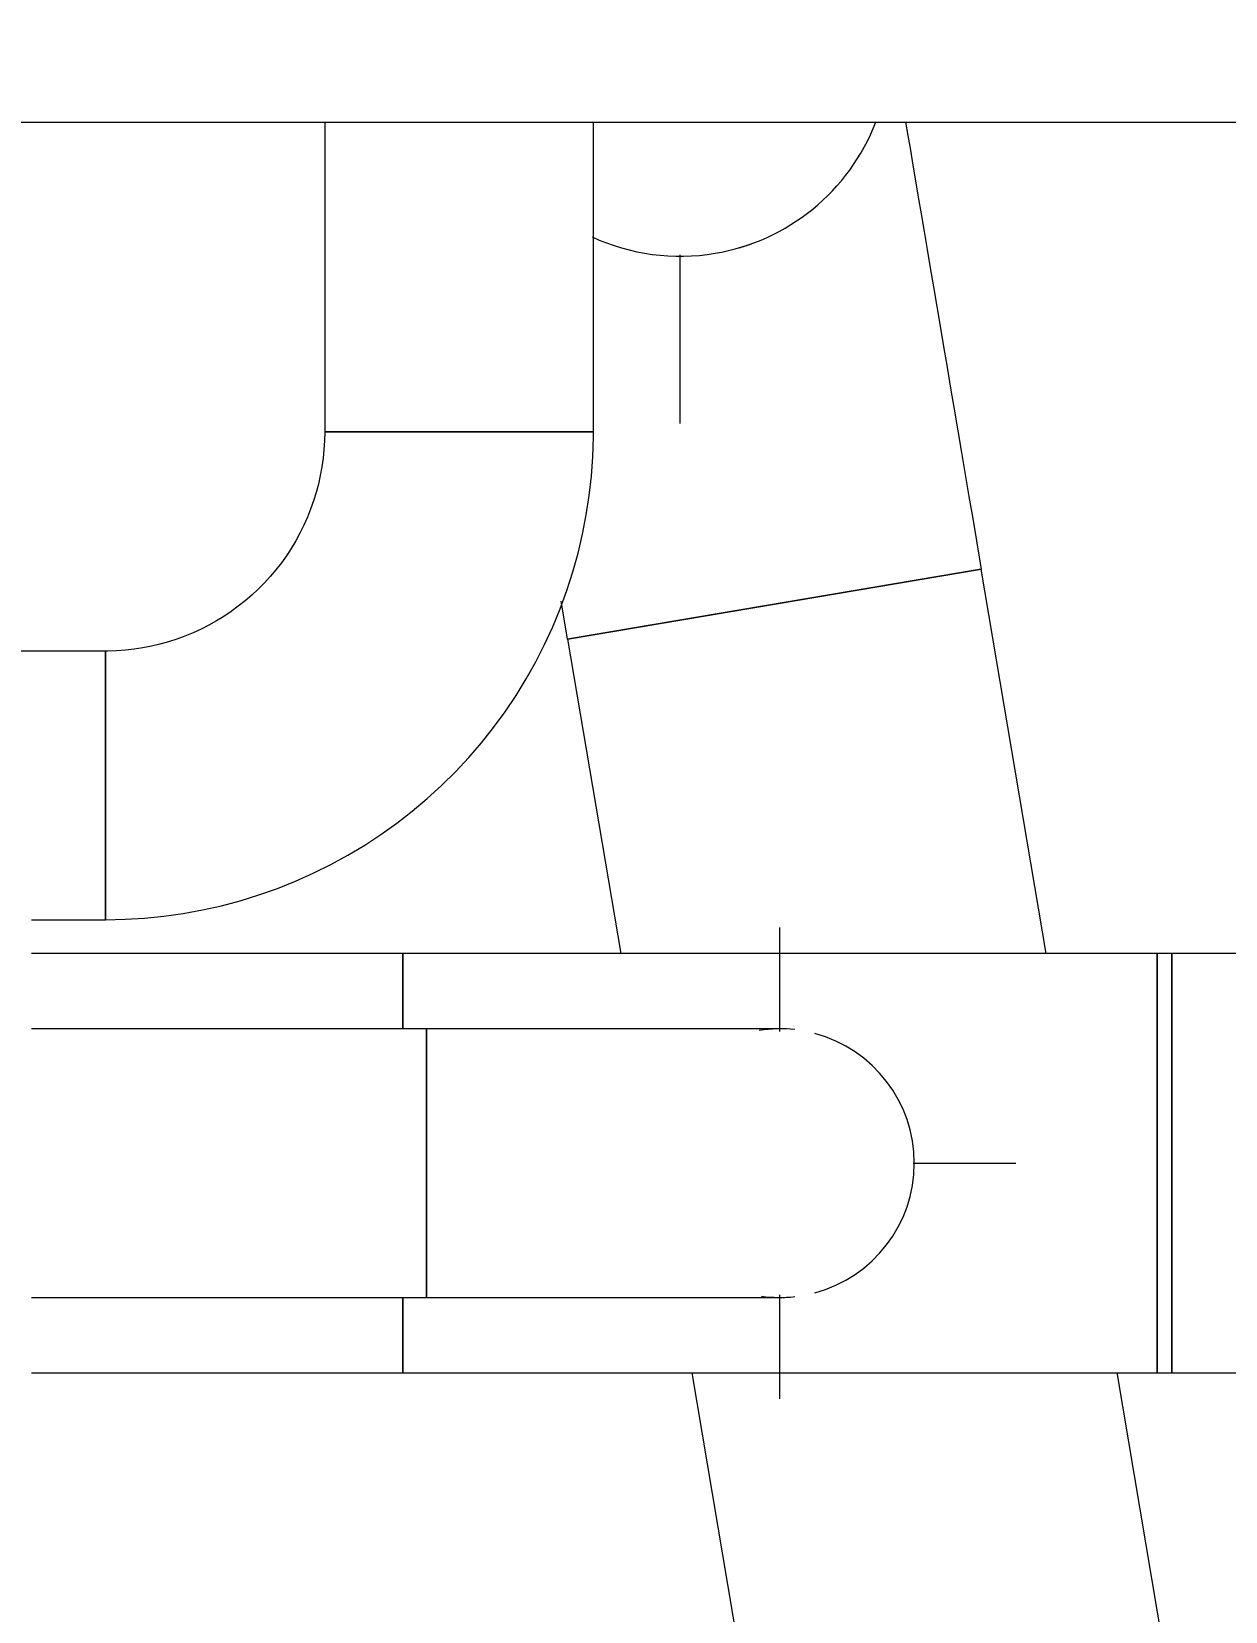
# Model space of a CAD drawing. Header units: millimetres. Extents: x -6115 to 17030, y -699 to 33206.
# Drawn here: x 9902.3 to 10155.6, y 3525.8 to 3861.1 of the extents above; entities that cross this region are included whole.
import ezdxf

# ---------------------------------------------------------------- set-up
doc = ezdxf.new("R2010")
doc.units = ezdxf.units.MM
for name, color, linetype, lineweight in [('A-____-____-DIMS', 211, 'Continuous', 9), ('A-____-____-DIMS-100', 211, 'Continuous', 9), ('P-PIPE-____-CNTR', 3, 'Continuous', 9), ('P-PIPE-____-OTLN', 3, 'Continuous', 9)]:
    doc.layers.add(name, color=color, linetype=linetype, lineweight=lineweight)
doc.styles.add('GOST Common', font='GOST_Common.ttf', dxfattribs={"width": 0.9, "height": 250})
doc.dimstyles.new('ADSK_Основной_2_5_мм', dxfattribs={"dimscale": 304.8, "dimtxt": 0.824897, "dimasz": 0.463911, "dimexe": 0.492126, "dimexo": 0.001615, "dimgap": 0.098425, "dimtad": 1, "dimdec": 0, "dimlfac": 304.8, "dimzin": 0, "dimdsep": 46, "dimtxsty": 'GOST Common', "dimblk1": 'OBLIQUE', "dimblk2": 'OBLIQUE', "dimsah": 1, "dimcen": 0.09, "dimdle": 0.492126, "dimazin": 0, "dimtfac": 1, "dimtdec": 4, "dimtix": 1, "dimtmove": 0, "dimatfit": 3, "dimfxl": 1, "dimtvp": 1, "dimtolj": 1, "dimtzin": 0, "dimlwd": 20, "dimlwe": 20, "dimarcsym": 2})

# ---------------------------------------------------------------- blocks, each defined once
blk = doc.blocks.new('ADSK_СтальСварка_Отвод_ГОСТ17375-2001 - Исполнение 2-V46-Генплан для листа')
at = {"layer": 'P-PIPE-____-OTLN', "color": 52, "lineweight": 20}
for p, q in [((10144.23, 3665.47), (10144.23, 3620.97)), ((10144.23, 3620.97), (10144.23, 3576.47))]:
    blk.add_line(p, q, dxfattribs=at)
at = {"layer": 'P-PIPE-____-OTLN', "color": 52, "lineweight": 20, "flags": 128}
for points in [[(10264.23, 3665.47), (10264.13, 3665.47), (10263.84, 3665.47), (10263.36, 3665.47), (10262.69, 3665.47), (10261.84, 3665.47), (10260.79, 3665.47), (10259.55, 3665.47), (10258.14, 3665.47), (10256.53, 3665.47), (10254.75, 3665.47), (10252.8, 3665.47), (10250.67, 3665.47), (10248.37, 3665.47), (10245.9, 3665.47), (10243.27, 3665.47), (10240.48, 3665.47), (10237.54, 3665.47), (10234.44, 3665.47), (10231.21, 3665.47), (10227.83, 3665.47), (10224.32, 3665.47), (10220.69, 3665.47), (10216.93, 3665.47), (10213.05, 3665.47), (10209.06, 3665.47), (10204.97, 3665.47), (10200.79, 3665.47), (10196.51, 3665.47), (10192.15, 3665.47), (10187.71, 3665.47), (10183.2, 3665.47), (10178.63, 3665.47), (10174.01, 3665.47), (10169.34, 3665.47), (10164.62, 3665.47), (10159.88, 3665.47), (10155.11, 3665.47), (10150.32, 3665.47), (10145.52, 3665.47), (10144.23, 3665.47)], [(10144.23, 3576.47), (10149.03, 3576.47), (10153.82, 3576.47), (10158.59, 3576.47), (10163.35, 3576.47), (10168.07, 3576.47), (10172.75, 3576.47), (10177.39, 3576.47), (10181.98, 3576.47), (10186.5, 3576.47), (10190.96, 3576.47), (10195.34, 3576.47), (10199.64, 3576.47), (10203.85, 3576.47), (10207.97, 3576.47), (10211.98, 3576.47), (10215.89, 3576.47), (10217.47, 3576.47)]]:
    blk.add_lwpolyline(points, dxfattribs=at)
at = {"layer": 'P-PIPE-____-OTLN', "color": 52, "lineweight": 20}
blk.add_arc((10264.23, 3620.97), 44.5, 35.5979, 90, dxfattribs=at)
blk = doc.blocks.new('ADSK_СтальСварка_Отвод_ГОСТ17375-2001 - Исполнение 2-V58-Генплан для листа')
at = {"layer": 'P-PIPE-____-OTLN', "color": 7, "lineweight": 20}
for p, q in [((28.5, 75), (-28.5, 75)), ((-75, 28.5), (-75, -28.5))]:
    blk.add_line(p, q, dxfattribs=at)
at = {"layer": 'P-PIPE-____-OTLN', "color": 7, "lineweight": 20, "flags": 128}
for points in [[(-28.5, 75), (-28.54, 73.14), (-28.65, 71.28), (-28.83, 69.43), (-29.09, 67.59), (-29.43, 65.76), (-29.83, 63.95), (-30.31, 62.15), (-30.86, 60.37), (-31.48, 58.62), (-32.17, 56.89), (-32.93, 55.19), (-33.75, 53.53), (-34.65, 51.9), (-35.6, 50.3), (-36.62, 48.74), (-37.7, 47.23), (-38.84, 45.76), (-40.04, 44.34), (-41.3, 42.97), (-42.6, 41.64), (-43.96, 40.37), (-45.37, 39.16), (-46.83, 38), (-48.33, 36.91), (-49.88, 35.87), (-51.46, 34.9), (-53.08, 33.99), (-54.74, 33.15), (-56.43, 32.37), (-58.15, 31.66), (-59.9, 31.02), (-61.67, 30.45), (-63.46, 29.95), (-65.27, 29.53), (-67.1, 29.18), (-68.94, 28.9), (-70.78, 28.69), (-72.64, 28.56), (-74.5, 28.5), (-75, 28.5)], [(-75, -28.5), (-70.86, -28.42), (-66.73, -28.17), (-62.61, -27.76), (-58.51, -27.18), (-54.44, -26.44), (-50.4, -25.53), (-46.4, -24.47), (-42.44, -23.25), (-38.54, -21.87), (-34.7, -20.33), (-30.92, -18.64), (-27.21, -16.8), (-23.57, -14.82), (-20.02, -12.69), (-16.56, -10.42), (-13.19, -8.02), (-9.92, -5.48), (-6.75, -2.81), (-3.7, -0.02), (-0.75, 2.89), (2.07, 5.92), (4.77, 9.05), (7.34, 12.3), (9.79, 15.64), (12.09, 19.08), (14.26, 22.61), (16.28, 26.22), (18.16, 29.91), (19.89, 33.67), (21.47, 37.5), (22.89, 41.38), (24.15, 45.32), (25.26, 49.31), (26.21, 53.34), (26.99, 57.41), (27.62, 61.5), (28.07, 65.62), (28.37, 69.74), (28.49, 73.88), (28.5, 75)]]:
    blk.add_lwpolyline(points, dxfattribs=at)
blk = doc.blocks.new('ADSK_СтальСварка_Отвод_ГОСТ17375-2001 - Исполнение 2-V63-Генплан для листа')
at = {"layer": 'P-PIPE-____-OTLN', "color": 7, "lineweight": 20}
for p, q in [((10059.9, 3739.6), (10103.78, 3747.01)), ((10016.03, 3732.18), (10059.9, 3739.6))]:
    blk.add_line(p, q, dxfattribs=at)
at = {"layer": 'P-PIPE-____-OTLN', "color": 7, "lineweight": 20, "flags": 128}
for points in [[(10087.74, 3841.9), (10088.23, 3839.02), (10088.74, 3835.97), (10089.28, 3832.78), (10089.85, 3829.45), (10090.43, 3825.99), (10091.04, 3822.4), (10091.66, 3818.7), (10092.31, 3814.87), (10092.97, 3810.94), (10093.66, 3806.91), (10094.35, 3802.78), (10095.07, 3798.56), (10095.79, 3794.26), (10096.53, 3789.89), (10097.28, 3785.44), (10098.05, 3780.94), (10098.82, 3776.38), (10099.6, 3771.77), (10100.38, 3767.13), (10101.17, 3762.45), (10101.97, 3757.74), (10102.77, 3753.02), (10103.57, 3748.29), (10103.78, 3747.01)], [(10016.03, 3732.18), (10015.23, 3736.91), (10014.67, 3740.23)]]:
    blk.add_lwpolyline(points, dxfattribs=at)
blk = doc.blocks.new('ADSK_СтальСварка_Отвод_ГОСТ17375-2001 - Исполнение 2-V64-Генплан для листа')
at = {"layer": 'P-PIPE-____-OTLN', "color": 7, "lineweight": 20, "flags": 128}
blk.add_lwpolyline([(10074.89, 3917.9), (10074.58, 3919.73), (10073.9, 3923.76), (10073.2, 3927.89), (10072.49, 3932.11), (10071.76, 3936.41), (10071.02, 3940.78), (10070.27, 3945.23), (10069.51, 3949.73), (10068.74, 3954.29), (10067.96, 3958.9), (10067.17, 3963.55)], dxfattribs=at)
at = {"layer": 'P-PIPE-____-OTLN', "color": 7, "lineweight": 20}
for start, end in [(279.5958, 338.8608), (245.1701, 279.5958)]:
    blk.add_arc((10039.9, 3857.92), 44.5, start, end, dxfattribs=at)
blk = doc.blocks.new('ADSK_СтальСварка_Отвод_ГОСТ17375-2001 - Исполнение 2-V87-Генплан для листа')
at = {"layer": 'P-PIPE-____-OTLN', "color": 7, "lineweight": 20}
for p, q in [((9986.08, 3649.47), (9986.08, 3620.97)), ((9986.08, 3620.97), (9986.08, 3592.47))]:
    blk.add_line(p, q, dxfattribs=at)
at = {"layer": 'P-PIPE-____-OTLN', "color": 7, "lineweight": 20, "flags": 128}
for points in [[(10061.08, 3649.47), (10061.02, 3649.47), (10060.84, 3649.47), (10060.55, 3649.47), (10060.13, 3649.47), (10059.59, 3649.47), (10058.94, 3649.47), (10058.16, 3649.47), (10057.28, 3649.47), (10056.28, 3649.47), (10055.16, 3649.47), (10053.94, 3649.47), (10052.61, 3649.47), (10051.17, 3649.47), (10049.63, 3649.47), (10047.98, 3649.47), (10046.24, 3649.47), (10044.4, 3649.47), (10042.47, 3649.47), (10040.45, 3649.47), (10038.34, 3649.47), (10036.14, 3649.47), (10033.87, 3649.47), (10031.52, 3649.47), (10029.1, 3649.47), (10026.61, 3649.47), (10024.05, 3649.47), (10021.43, 3649.47), (10018.76, 3649.47), (10016.04, 3649.47), (10013.26, 3649.47), (10010.44, 3649.47), (10007.59, 3649.47), (10004.7, 3649.47), (10001.78, 3649.47), (9998.83, 3649.47), (9995.87, 3649.47), (9992.89, 3649.47), (9989.89, 3649.47), (9986.89, 3649.47), (9986.08, 3649.47)], [(9986.08, 3592.47), (9989.08, 3592.47), (9992.08, 3592.47), (9995.06, 3592.47), (9998.03, 3592.47), (10000.98, 3592.47), (10003.91, 3592.47), (10006.81, 3592.47), (10009.68, 3592.47), (10012.51, 3592.47), (10015.29, 3592.47), (10018.03, 3592.47), (10020.72, 3592.47), (10023.35, 3592.47), (10025.92, 3592.47), (10028.43, 3592.47), (10030.87, 3592.47), (10033.24, 3592.47), (10035.54, 3592.47), (10037.75, 3592.47), (10039.89, 3592.47), (10041.93, 3592.47), (10043.89, 3592.47), (10045.75, 3592.47), (10047.52, 3592.47), (10049.19, 3592.47), (10050.76, 3592.47), (10052.23, 3592.47), (10053.59, 3592.47), (10054.84, 3592.47), (10055.99, 3592.47), (10057.02, 3592.47), (10057.94, 3592.47), (10058.74, 3592.47), (10059.42, 3592.47), (10059.99, 3592.47), (10060.44, 3592.47), (10060.78, 3592.47), (10060.99, 3592.47), (10061.08, 3592.47), (10061.08, 3592.47)]]:
    blk.add_lwpolyline(points, dxfattribs=at)
at = {"layer": 'P-PIPE-____-OTLN', "color": 7, "lineweight": 20}
for start, end in [(83.7106, 98.8516), (0, 75), (285, 0), (262.1191, 276.2894)]:
    blk.add_arc((10061.08, 3620.97), 28.5, start, end, dxfattribs=at)
blk = doc.blocks.new('DIMBLOCK3-Генплан для листа')
at = {"layer": 'A-____-____-DIMS-100', "lineweight": 20}
for p, q in [((7340, 2304.25), (7340, 4570)), ((10588.12, 2304.25), (10588.12, 3729.9)), ((7190, 2304.25), (10738.12, 2304.25)), ((7340, 2304.25), (7340, 2154.25)), ((10588.12, 2304.25), (10588.12, 2154.25))]:
    blk.add_line(p, q, dxfattribs=at)
at = {"layer": 'A-____-____-DIMS-100', "lineweight": 40}
for p, q in [((7340, 2304.25), (7410.7, 2374.95)), ((10588.12, 2304.25), (10658.82, 2374.95)), ((7340, 2304.25), (7269.3, 2233.55)), ((10588.12, 2304.25), (10517.42, 2233.55))]:
    blk.add_line(p, q, dxfattribs=at)
at = {"layer": 'A-____-____-DIMS-100', "color": 0, "lineweight": 20, "insert": (8638.05, 2660.95), "char_height": 250, "width": 782.4122, "attachment_point": 1, "line_spacing_factor": 1.022761, "style": 'GOST Common'}
blk.add_mtext('3248', dxfattribs=at)
blk = doc.blocks.new('_Oblique')
at = {"color": 0, "linetype": 'ByBlock', "lineweight": -2}
blk.add_line((-0.5, -0.5), (0.5, 0.5), dxfattribs=at)

msp = doc.modelspace()

# ---------------------------------------------------------------- linework, layer by layer
at = {"layer": 'P-PIPE-____-CNTR', "color": 7, "lineweight": 20}
for p, q in [((10039.9011, 3777.9175), (10039.9011, 3813.734)), ((10061.0847, 3648.8991), (10061.0847, 3670.9731)), ((10089.3218, 3620.9731), (10111.0847, 3620.9731)), ((10061.0847, 3570.9731), (10061.0847, 3593.0471))]:
    msp.add_line(p, q, dxfattribs=at)
at = {"layer": 'P-PIPE-____-OTLN', "color": 7, "lineweight": 20}
for p, q in [((7571.1535, 3841.8999), (10488.1153, 3841.8999)), ((9964.5, 3841.8999), (9964.5, 3776.1338)), ((10021.5, 3776.1338), (10021.5, 3841.8999)), ((9964.5, 3776.1338), (10021.5, 3776.1338)), ((10103.782, 3747.0145), (10016.0273, 3732.1785)), ((10117.5675, 3665.4731), (10103.782, 3747.0145)), ((10016.0273, 3732.1785), (10027.3046, 3665.4731)), ((9918, 3729.6338), (9389.9332, 3729.6338)), ((9918, 3672.6338), (9918, 3729.6338)), ((9902.3222, 3672.6338), (9918, 3672.6338)), ((9986.0847, 3649.4731), (9902.3222, 3649.4731)), ((9986.0847, 3592.4731), (9986.0847, 3649.4731)), ((9902.3222, 3592.4731), (9986.0847, 3592.4731)), ((10042.3511, 3576.4731), (10060.492, 3469.1697)), ((10150.755, 3469.1697), (10132.6005, 3576.5535))]:
    msp.add_line(p, q, dxfattribs=at)
at = {"layer": 'P-PIPE-____-OTLN', "color": 52, "lineweight": 20}
for p, q in [((9981.0847, 3665.4731), (9902.3222, 3665.4731)), ((10141.0847, 3665.4731), (9981.0847, 3665.4731)), ((9981.0847, 3665.4731), (9981.0847, 3649.6795)), ((9981.0847, 3649.6795), (9981.0847, 3665.4731)), ((10144.2272, 3665.4731), (10141.0847, 3665.4731)), ((10141.0847, 3665.4731), (10141.0847, 3576.4731)), ((10141.0847, 3620.9731), (10141.0847, 3665.4731)), ((10144.2272, 3576.4731), (10144.2272, 3665.4731)), ((10141.0847, 3576.4731), (10141.0847, 3620.9731)), ((9981.0847, 3592.3142), (9981.0847, 3576.4731)), ((9981.0847, 3576.4731), (9981.0847, 3592.3142)), ((9902.3222, 3576.4731), (9981.0847, 3576.4731)), ((9981.0847, 3576.4731), (10141.0847, 3576.4731)), ((10141.0847, 3576.4731), (10144.2272, 3576.4731))]:
    msp.add_line(p, q, dxfattribs=at)
at = {"layer": 'P-PIPE-____-OTLN', "color": 7, "lineweight": 20}
for centre, radius, start, end in [((10039.9011, 3857.9175), 44.5, 286.329501, 289.855566), ((10061.0847, 3620.9731), 28.5, 87.245583, 94.137398), ((10061.0847, 3620.9731), 28.5, 265.862602, 272.754416)]:
    msp.add_arc(centre, radius, start, end, dxfattribs=at)

# ---------------------------------------------------------------- block references
for name, p in [('ADSK_СтальСварка_Отвод_ГОСТ17375-2001 - Исполнение 2-V64-Генплан для листа', (0, 0)), ('ADSK_СтальСварка_Отвод_ГОСТ17375-2001 - Исполнение 2-V63-Генплан для листа', (0, 0)), ('ADSK_СтальСварка_Отвод_ГОСТ17375-2001 - Исполнение 2-V58-Генплан для листа', (9993, 3701.1338)), ('ADSK_СтальСварка_Отвод_ГОСТ17375-2001 - Исполнение 2-V87-Генплан для листа', (0, 0))]:
    msp.add_blockref(name, p, dxfattribs=at)
at = {"layer": 'P-PIPE-____-OTLN', "color": 52, "lineweight": 20}
msp.add_blockref('ADSK_СтальСварка_Отвод_ГОСТ17375-2001 - Исполнение 2-V46-Генплан для листа', (0, 0), dxfattribs=at)

# ---------------------------------------------------------------- dimensions: what is measured, and where the dimension line sits
at = {"layer": 'A-____-____-DIMS', "lineweight": 20}
dim = msp.add_linear_dim(base=(10588.1153, 2304.2451), p1=(7340, 4720), p2=(10588.1153, 3879.8999), dimstyle='ADSK_Основной_2_5_мм', override={"dimpost": '<>', "dimfxl": 3354.99941}, dxfattribs=at)
dim.commit()
dim.dimension.update_dxf_attribs({"geometry": 'DIMBLOCK3-Генплан для листа', "text_midpoint": (8964.0576, 2459.2451)})

doc.saveas('drawing.dxf')
